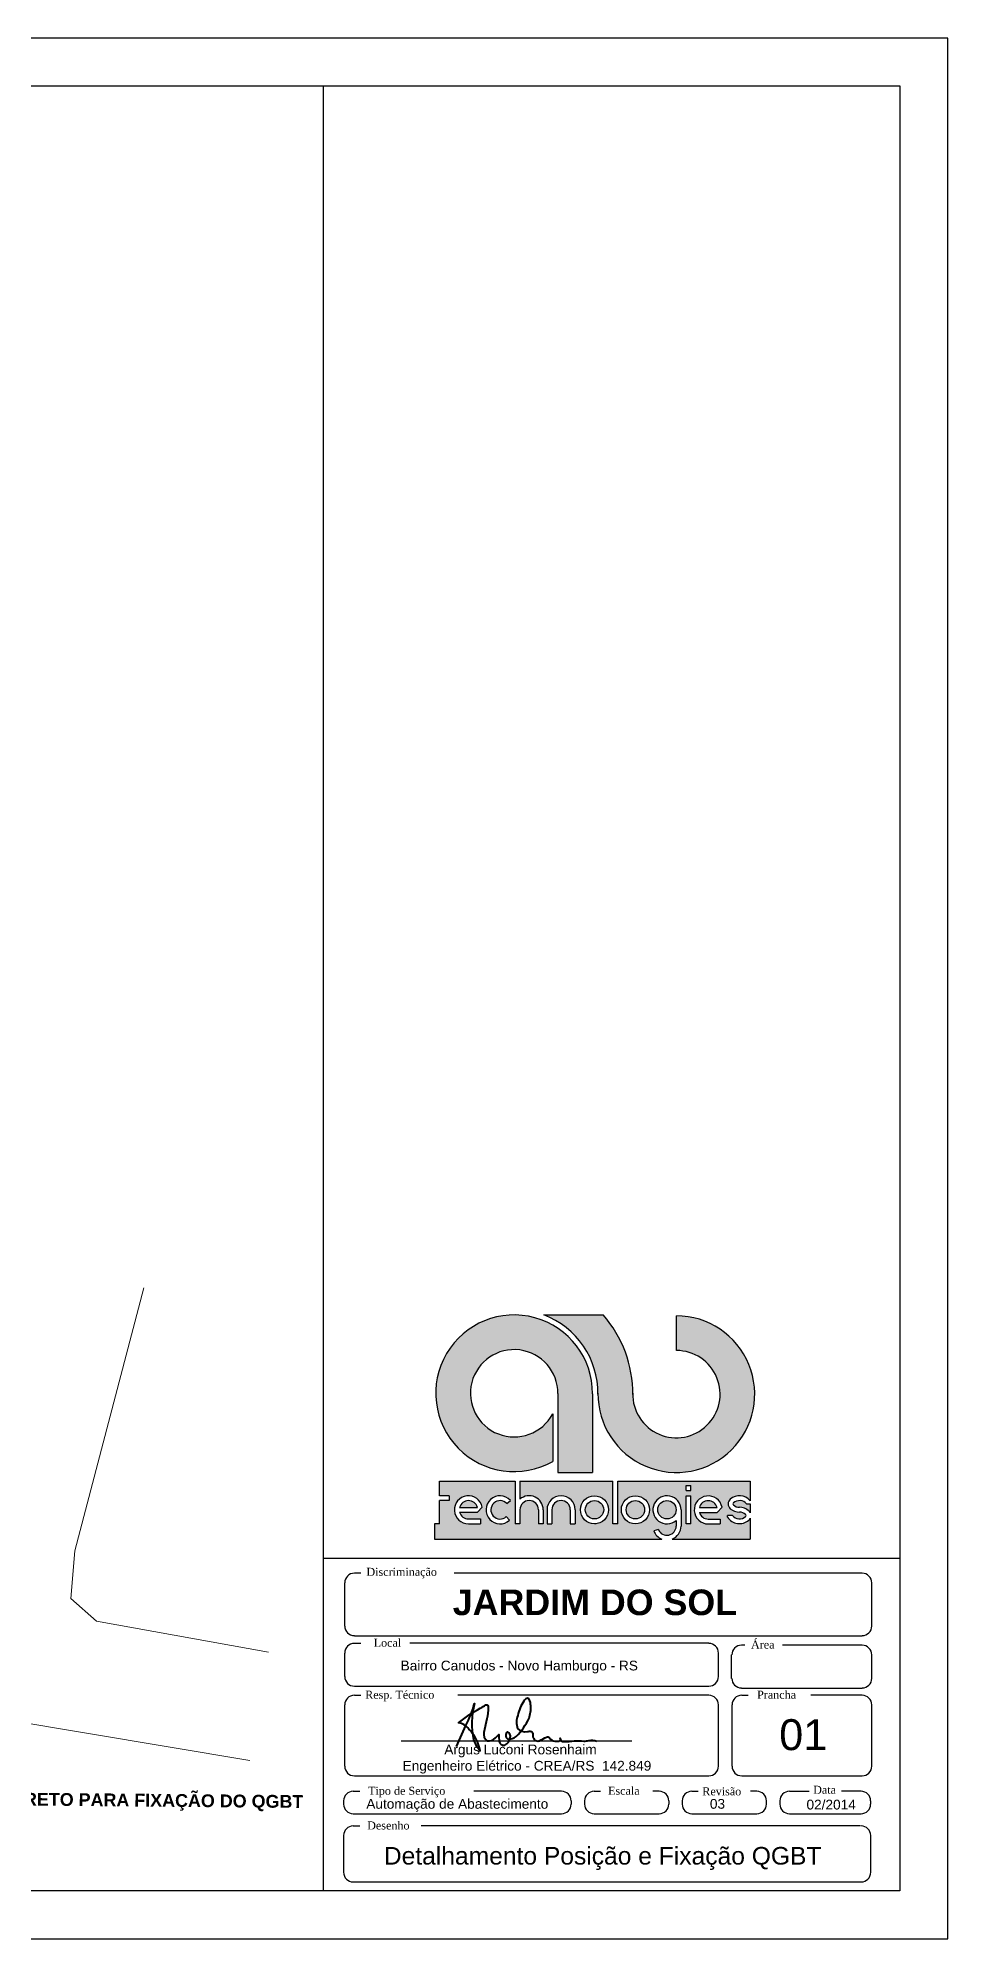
# Model space of a CAD drawing. Header units: millimetres. Extents: x 100 to 940, y 100 to 694.
# Drawn here: x 656 to 940, y 100 to 694 of the extents above; entities that cross this region are included whole.
import ezdxf
from ezdxf.enums import TextEntityAlignment as Align

# ---------------------------------------------------------------- set-up
doc = ezdxf.new("R2010")
doc.units = ezdxf.units.MM
doc.layers.add('SELO', color=3, linetype='Continuous')
doc.layers.add('Texto', color=7, linetype='Continuous')
doc.layers.add('VIARIO-VIA-PAV-CMFIO', color=7, linetype='Continuous', lineweight=5)
doc.styles.get("Standard").update_dxf_attribs({"font": 'Arial Regular.ttf'})
doc.styles.add('Trecho', font='Arial Bold.ttf', dxfattribs={"height": 7})

msp = doc.modelspace()

# ---------------------------------------------------------------- hatches: boundary and pattern name
at = {"layer": 'SELO'}
h = msp.add_hatch(color=0, dxfattribs=at)
h.dxf.hatch_style = 1
h.paths.add_polyline_path([(832.332, 294.976), (813.803, 294.976, -0.314958), (830.723, 270.213, 2.4111444), (855.212, 294.705), (855.212, 283.859, -2.4512895), (841.58, 270.517, 0.1824425)])
h.paths.add_polyline_path([(835.348, 243.041), (806.369, 243.041), (806.369, 237.406, -0.6429859), (813.628, 234.095), (813.628, 229.71), (812.117, 229.71), (812.117, 234.095, 1), (806.369, 234.095), (806.369, 229.71), (804.858, 229.71), (804.858, 243.041), (781.243, 243.041), (781.243, 238.48), (784.256, 238.48), (784.256, 236.969), (781.231, 236.969), (781.231, 229.71), (779.69, 229.71), (779.69, 224.92), (850.672, 224.92, -0.2140839), (848.152, 227.478), (849.605, 227.91, 0.8212421), (855.136, 229.007), (855.136, 230.784, -4.6020199), (856.647, 234.095), (856.647, 229.007, -0.3092381), (853.852, 224.92), (878.255, 224.92), (878.255, 231.448, -0.100697), (877.776, 230.829, -0.4598796), (871.2, 231.81), (871.2, 232.322), (872.69, 232.32, 0.4270744), (876.814, 231.998, 0.4108773), (876.815, 232.632, 0.1862025), (874.919, 233.365, -0.1813245), (872.046, 234.435, -0.458616), (872.044, 237.41, -0.4177401), (878.255, 236.929), (878.255, 243.041), (836.889, 243.041), (836.889, 229.707), (835.348, 229.707)])
h.paths.add_polyline_path([(834.016, 234.095, -1), (825.247, 234.095, -1)], flags=16)
h.paths.add_polyline_path([(832.506, 234.095, -1), (826.757, 234.095, -1)], flags=0)
h.paths.add_polyline_path([(846.795, 234.095, -1), (838.025, 234.095, -1)], flags=16)
h.paths.add_polyline_path([(845.284, 234.095, -1), (839.536, 234.095, -1)], flags=0)
h.paths.add_polyline_path([(823.586, 234.095), (823.586, 229.71), (822.075, 229.71), (822.075, 234.095, 1), (816.327, 234.095), (816.327, 229.71), (814.816, 229.71), (814.816, 234.095, -1)], flags=16)
h.paths.add_polyline_path([(858.22, 241.686), (859.761, 241.686), (859.761, 240.166), (858.22, 240.166)], flags=16)
h.paths.add_polyline_path([(858.22, 238.48), (859.761, 238.48), (859.761, 229.67), (858.22, 229.67)], flags=16)
h.paths.add_polyline_path([(869.471, 234.88), (867.938, 233.296), (862.393, 233.296, 0.3380231), (865.165, 231.18), (868.911, 231.18), (868.911, 229.67), (865.165, 229.67, -2.1236634)], flags=16)
h.paths.add_polyline_path([(862.385, 234.782, -0.7677784), (867.938, 234.811)], flags=0)
h.paths.add_polyline_path([(803.381, 237.046), (802.27, 236.023, 2.4142136), (802.101, 231.962), (803.124, 230.851, -2.4142136)], flags=16)
h.paths.add_polyline_path([(794.587, 234.921), (793.054, 233.337), (787.508, 233.337, 0.3380231), (790.281, 231.221), (794.027, 231.221), (794.027, 229.71), (790.281, 229.71, -2.1236634)], flags=16)
h.paths.add_polyline_path([(793.054, 234.852), (787.5, 234.823, -0.7677784)], flags=0)
h.paths.add_polyline_path([(826.757, 234.095, 1), (832.506, 234.095, 1)], flags=0)
h.paths.add_polyline_path([(845.284, 234.095, 1), (839.536, 234.095, 1)], flags=0)
h.paths.add_polyline_path([(849.388, 234.095, 1), (855.136, 234.095, 1)], flags=17)
h.paths.add_polyline_path([(867.938, 234.811, 0.7677784), (862.385, 234.782)], flags=0)
h.paths.add_polyline_path([(874.9, 234.875, -0.1813245), (877.774, 233.804, -0.1010132), (878.255, 233.184), (878.255, 235.918), (877.13, 235.919, 0.4270744), (873.006, 236.241, 0.4108773), (873.004, 235.608, 0.1862025)], flags=17)
h.paths.add_polyline_path([(793.054, 234.852, 0.7677784), (787.5, 234.823)], flags=0)
h = msp.add_hatch(color=0, dxfattribs=at)
h.dxf.hatch_style = 1
h.paths.add_polyline_path([(816.575, 249.205), (816.575, 264.057, -8.1827777), (818.191, 270.426), (818.191, 245.768), (829.005, 245.768), (829.005, 270.371, 3.7185239)])
h = msp.add_hatch(color=0, dxfattribs=at)
h.dxf.hatch_style = 1
h.paths.add_polyline_path([(787.5, 234.823), (793.054, 234.852, 0.7677784)])
h.paths.add_polyline_path([(826.757, 234.095, 1), (832.506, 234.095, 1)])
h.paths.add_polyline_path([(839.536, 234.095, 1), (845.284, 234.095, 1)])
h.paths.add_polyline_path([(862.385, 234.782), (867.938, 234.811, 0.7677784)])

# ---------------------------------------------------------------- linework, layer by layer
msp.add_line((745, 198.722), (745, 679))
for points in [[(100, 100), (940, 100), (940, 693.939), (100, 693.939)], [(150, 679), (925, 679), (925, 115), (150, 115)]]:
    msp.add_lwpolyline(points, close=True)
at = {"layer": 'SELO', "color": 0}
for p, q in [((813.803, 294.976), (832.332, 294.976)), ((855.212, 283.859), (855.212, 294.705)), ((818.191, 270.426), (818.191, 245.768)), ((829.005, 270.371), (829.005, 245.768)), ((816.575, 264.057), (816.575, 249.205)), ((818.191, 245.768), (829.005, 245.768)), ((781.243, 238.48), (781.243, 243.041)), ((781.243, 243.041), (804.858, 243.041)), ((784.256, 238.48), (781.243, 238.48)), ((784.256, 238.48), (784.256, 236.969)), ((804.858, 243.041), (804.858, 229.71)), ((806.369, 243.041), (806.369, 237.406)), ((806.369, 243.041), (835.348, 243.041)), ((835.348, 229.707), (835.348, 243.041)), ((836.889, 243.041), (878.255, 243.041)), ((836.889, 229.707), (836.889, 243.006)), ((858.22, 240.166), (858.22, 241.686)), ((858.22, 241.686), (859.761, 241.686)), ((858.22, 240.166), (859.761, 240.166)), ((858.22, 229.67), (858.22, 238.48)), ((858.22, 238.48), (859.761, 238.48)), ((859.761, 240.166), (859.761, 241.686)), ((859.761, 229.67), (859.761, 238.48)), ((878.255, 243.041), (878.255, 236.929)), ((781.231, 229.71), (781.231, 236.969)), ((784.256, 236.969), (781.231, 236.969)), ((787.5, 234.823), (793.054, 234.852)), ((787.508, 233.337), (793.054, 233.337)), ((793.054, 233.337), (794.587, 234.921)), ((802.101, 231.962), (803.124, 230.851)), ((802.27, 236.023), (803.381, 237.046)), ((806.369, 234.095), (806.369, 229.71)), ((812.117, 234.095), (812.117, 229.71)), ((813.628, 234.095), (813.628, 229.71)), ((814.816, 234.095), (814.816, 229.71)), ((816.327, 234.095), (816.327, 229.71)), ((822.075, 234.095), (822.075, 229.71)), ((823.586, 234.095), (823.586, 229.71)), ((856.647, 234.095), (856.647, 229.007)), ((862.385, 234.782), (867.938, 234.811)), ((862.393, 233.296), (867.938, 233.296)), ((867.938, 233.296), (869.471, 234.88)), ((872.69, 232.32), (871.2, 232.322)), ((871.2, 231.81), (871.2, 232.322)), ((877.13, 235.919), (878.255, 235.918)), ((878.255, 235.918), (878.255, 233.184)), ((781.231, 229.71), (779.69, 229.71)), ((779.69, 229.71), (779.69, 224.92)), ((790.281, 231.221), (794.027, 231.221)), ((790.281, 229.71), (794.027, 229.71)), ((794.027, 231.221), (794.027, 229.71)), ((806.369, 229.71), (804.858, 229.71)), ((813.628, 229.71), (812.117, 229.71)), ((814.816, 229.71), (816.327, 229.71)), ((822.075, 229.71), (823.586, 229.71)), ((830.17, 229.743), (829.632, 229.71)), ((836.889, 229.707), (835.348, 229.707)), ((849.605, 227.91), (848.152, 227.478)), ((855.136, 230.784), (855.136, 229.007)), ((859.761, 229.67), (858.22, 229.67)), ((865.165, 231.18), (868.911, 231.18)), ((865.165, 229.67), (868.911, 229.67)), ((868.911, 231.18), (868.911, 229.67)), ((878.255, 231.448), (878.255, 224.92)), ((779.69, 224.92), (850.672, 224.92)), ((853.852, 224.92), (878.255, 224.92)), ((745, 219), (925, 219)), ((756.689, 214.332), (754.656, 214.332)), ((913.214, 214.332), (785.841, 214.332)), ((751.607, 211.283), (751.607, 197.783)), ((916.263, 197.783), (916.263, 211.283)), ((754.656, 194.734), (913.214, 194.734)), ((754.656, 192.396), (756.689, 192.396)), ((865.345, 192.396), (771.935, 192.396)), ((876.564, 191.837), (875.509, 191.837)), ((913.214, 191.837), (888.362, 191.837)), ((751.607, 189.347), (751.607, 181.994)), ((868.395, 181.994), (868.395, 189.347)), ((872.46, 181.435), (872.46, 188.788)), ((916.263, 181.435), (916.263, 188.788)), ((754.656, 178.944), (865.345, 178.944)), ((875.509, 178.385), (913.214, 178.385)), ((751.607, 173.136), (751.607, 153.977)), ((754.656, 176.185), (756.689, 176.185)), ((865.345, 176.185), (786.998, 176.185)), ((868.395, 153.977), (868.395, 173.136)), ((872.551, 173.136), (872.551, 153.977)), ((875.6, 176.185), (877.633, 176.185)), ((913.214, 176.185), (897.135, 176.189)), ((916.263, 153.977), (916.263, 173.136)), ((769.313, 161.862), (841.301, 161.862)), ((754.656, 150.928), (865.345, 150.928)), ((875.6, 150.928), (913.214, 150.928)), ((751.26, 143.148), (751.26, 142.132)), ((754.309, 146.198), (756.342, 146.198)), ((819.358, 146.198), (791.916, 146.198)), ((822.408, 142.132), (822.408, 143.148)), ((826.473, 143.148), (826.473, 142.132)), ((829.522, 146.198), (831.555, 146.198)), ((849.85, 146.198), (847.818, 146.198)), ((852.9, 142.132), (852.9, 143.148)), ((856.965, 143.148), (856.965, 142.132)), ((860.014, 146.198), (862.047, 146.198)), ((880.342, 146.198), (878.31, 146.198)), ((883.392, 142.132), (883.392, 143.148)), ((887.457, 143.148), (887.457, 142.132)), ((890.506, 146.198), (896.702, 146.198)), ((912.867, 146.198), (906.789, 146.198)), ((915.916, 142.132), (915.916, 143.148)), ((754.309, 139.083), (819.358, 139.083)), ((829.522, 139.083), (849.85, 139.083)), ((860.014, 139.083), (880.342, 139.083)), ((890.506, 139.083), (912.867, 139.083)), ((751.26, 132.313), (751.26, 120.825)), ((754.309, 135.362), (756.342, 135.362)), ((912.721, 135.313), (775.47, 135.362)), ((915.892, 120.81), (915.941, 132.313)), ((754.309, 117.825), (912.892, 117.825))]:
    msp.add_line(p, q, dxfattribs=at)
msp.add_lwpolyline([(745, 115), (745, 219), (925, 219), (925, 115)], close=True, dxfattribs=at)
at = {"layer": 'SELO', "color": 0, "linetype": 'Continuous', "lineweight": 40, "transparency": 33554687}
msp.add_lwpolyline([(786.517, 160.096), (789.433, 166.741, 0.0599304), (792.135, 173.564, 0.114734), (791.886, 162.192, 0.1055746), (793.912, 158.816, 0.1527921), (790.428, 165.604, 0.174248), (787.193, 167.558, -0.042414), (793.983, 172.143, 0.0315245), (795.69, 173.138, -0.5909512), (796.437, 172.356, -0.0720003), (795.974, 168.767), (795.086, 164.538, 0.292783), (796.081, 161.944, 0.292783), (798.676, 162.868), (799.814, 163.898, 0.0842368), (799.921, 161.73, 0.426622), (801.592, 160.558, 0.2406477), (803.334, 162.939, 0.3821758), (802.445, 164.68, 0.4936061), (802.445, 162.512, 0.2209073), (805.218, 163.294, 0.0807285), (809.2, 168.98, 0.1135703), (809.715, 172.877, 0.1019582), (809.281, 174.905, 0.3561959), (808.545, 175.188, 0.1925252), (807.565, 174.346, 0.0988767), (805.716, 169.833, 0.195151), (805.609, 165.746, 0.2463023), (808.667, 164.787, -0.1244237), (809.867, 164.836, -0.323775), (810.367, 164.28, 0.1156411), (810.516, 162.868, 0.4327556), (812.506, 161.944, -0.0314428), (814.659, 163.064, -0.3432079), (815.622, 162.856, 0.2483362), (817.271, 161.802), (818.247, 161.77, 0.5538728), (818.954, 162.713, 0.4741882), (820.044, 161.659, 0.0489926), (823.35, 161.873, -0.0709642), (826.265, 161.837, 0.086771), (827.892, 162.043, -0.1513319), (830.335, 161.761)], format="xyb", dxfattribs=at)
at = {"layer": 'SELO', "color": 0}
for centre, radius in [((829.632, 234.095), 4.385), ((842.41, 234.095), 4.385), ((829.632, 234.095), 2.874), ((842.41, 234.095), 2.874), ((852.262, 234.095), 2.874)]:
    msp.add_circle(centre, radius, dxfattribs=at)
for centre, radius, start, end in [((804.537, 270.507), 24.468, 359.679954, 299.471579), ((804.557, 270.496), 26.168, 359.379886, 69.308849), ((855.191, 270.236), 24.468, 179.365883, 89.952778), ((804.557, 270.496), 37.024, 359.354192, 41.391096), ((804.549, 270.498), 13.643, 359.697906, 331.828115), ((855.212, 270.225), 13.634, 178.813767, 90), ((790.281, 234.095), 4.385, 10.860063, 270), ((800.155, 234.077), 4.385, 42.622082, 312.622082), ((809.243, 234.095), 4.385, 0, 130.961787), ((819.201, 234.095), 4.385, 0, 180), ((852.262, 234.095), 4.385, 0, 310.961787), ((865.165, 234.054), 4.385, 10.860063, 270), ((874.912, 234.101), 4.379, 40.226229, 130.915223), ((790.281, 234.095), 2.874, 15.261662, 165.326761), ((790.281, 234.095), 2.874, 195.294234, 270), ((800.155, 234.077), 2.874, 42.622082, 312.622082), ((809.243, 234.095), 2.874, 0, 180), ((819.201, 234.095), 2.874, 0, 180), ((865.165, 234.054), 2.874, 15.261662, 165.326761), ((865.165, 234.054), 2.874, 195.294234, 270), ((874.908, 234.138), 4.379, 212.128282, 310.915223), ((873.325, 235.923), 1.963, 130.761971, 229.309765), ((874.91, 237.732), 4.367, 229.010816, 270.041767), ((874.906, 234.133), 2.863, 219.285028, 311.78937), ((873.325, 235.923), 0.45, 127.135516, 232.259148), ((874.902, 237.699), 2.824, 227.775734, 270.15365), ((874.914, 234.106), 2.863, 39.285028, 131.78937), ((874.909, 230.508), 4.367, 49.010816, 90.041767), ((874.918, 230.541), 2.824, 47.775734, 90.15365), ((876.494, 232.316), 0.45, 307.135516, 52.259148), ((876.494, 232.316), 1.963, 26.237505, 49.309765), ((852.262, 229.007), 4.385, 200.399608, 248.734403), ((852.262, 229.007), 2.874, 202.422877, 0), ((852.262, 229.007), 4.385, 291.265597, 0), ((876.494, 232.316), 1.963, 310.761971, 333.762495), ((754.656, 211.283), 3, 90, 180), ((913.214, 211.283), 3, 0, 90), ((754.656, 197.783), 3, 180, 270), ((913.214, 197.783), 3, 270, 0), ((754.656, 189.347), 3, 90, 180), ((865.345, 189.347), 3, 0, 90), ((875.509, 188.788), 3, 90, 180), ((913.214, 188.788), 3, 0, 90), ((754.656, 181.994), 3, 180, 270), ((865.345, 181.994), 3, 270, 0), ((875.509, 181.435), 3, 180, 270), ((913.214, 181.435), 3, 270, 0), ((754.656, 173.136), 3, 90, 180), ((865.345, 173.136), 3, 0, 90), ((875.6, 173.136), 3, 90, 180), ((913.214, 173.136), 3, 0, 90), ((754.656, 153.977), 3, 180, 270), ((865.345, 153.977), 3, 270, 0), ((875.6, 153.977), 3, 180, 270), ((913.214, 153.977), 3, 270, 0), ((754.309, 143.148), 3, 90, 180), ((819.358, 143.148), 3, 0, 90), ((829.522, 143.148), 3, 90, 180), ((849.85, 143.148), 3, 0, 90), ((860.014, 143.148), 3, 90, 180), ((880.342, 143.148), 3, 0, 90), ((890.506, 143.148), 3, 90, 180), ((912.867, 143.148), 3, 0, 90), ((754.309, 142.132), 3, 180, 270), ((819.358, 142.132), 3, 270, 0), ((829.522, 142.132), 3, 180, 270), ((849.85, 142.132), 3, 270, 0), ((860.014, 142.132), 3, 180, 270), ((880.342, 142.132), 3, 270, 0), ((890.506, 142.132), 3, 180, 270), ((912.867, 142.132), 3, 270, 0), ((754.309, 132.313), 3, 90, 180), ((912.892, 132.313), 3, 0, 90), ((754.309, 120.825), 3, 180, 270), ((912.892, 120.825), 3, 270, 0)]:
    msp.add_arc(centre, radius, start, end, dxfattribs=at)
at = {"layer": 'VIARIO-VIA-PAV-CMFIO'}
for points in [[(666.112, 206.36), (667.372, 221.255), (688.9, 303.425)], [(727.846, 189.612), (674.167, 199.34), (666.112, 206.36)], [(548.195, 185.176), (569.587, 181.295), (722.011, 155.772)]]:
    msp.add_lwpolyline(points, dxfattribs=at)

# ---------------------------------------------------------------- texts
at = {"layer": 'SELO', "color": 0, "attachment_point": 1}
for s, insert, char_height, width in [('\\FTIMES.TTF;Discriminação', (758.423, 215.967), 2.5, 101.64), ('\\FTIMES.TTF;Local', (760.686, 193.797), 2.5, 81.312), ('\\FTIMES.TTF;Área', (878.501, 193.238), 2.5, 81.312), ('\\FTIMES.TTF;Resp. Técnico', (758.039, 177.581), 2.5, 101.64), ('\\FTIMES.TTF;Prancha', (880.403, 177.581), 2.5, 101.64), ('01', (887.306, 168.671), 9.6665, 225.55271), ('Automação de Abastecimento', (758.382, 143.743), 3.0492, 71.148), ('\\FTIMES.TTF;Tipo de Serviço', (758.944, 147.556), 2.5, 101.64), ('\\FTIMES.TTF;Escala', (833.888, 147.556), 2.5, 40.656), ('{\\Ftimes.ttf|c0;Revisão}', (863.301, 147.372), 2.5, 101.64), ('03', (865.661, 143.743), 3.0492, 71.148), ('02/2014', (895.831, 143.514), 3.0492, 71.148), ('\\FTIMES.TTF;Data', (897.916, 147.869), 2.5, 40.656), ('{\\Ftimes.ttf|c0;Desenho}', (758.656, 136.72), 2.5, 101.64), ('Detalhamento Posição e Fixação QGBT', (763.866, 128.748), 5.5, 331.58467)]:
    msp.add_mtext(s, dxfattribs=dict(at, insert=insert, char_height=char_height, width=width))
for s, insert, char_height in [('{\\fArial|b1|i0|c0|p34;JARDIM DO SOL}', (785.369, 209.185), 8), ('Bairro Canudos - Novo Hamburgo - RS', (769.099, 186.952), 3.0492), ('           Argus Luconi Rosenhaim\\PEngenheiro Elétrico - CREA/RS  142.849', (769.718, 160.731), 3.0492)]:
    msp.add_mtext(s, dxfattribs=dict(at, insert=insert, char_height=char_height))
at = {"layer": 'Texto', "style": 'Trecho'}
msp.add_text('POSTE DE CONCRETO PARA FIXAÇÃO DO QGBT', height=4, rotation=359.495416, dxfattribs=at).set_placement((671.956, 141.518), align=Align.CENTER)

doc.saveas('drawing.dxf')
